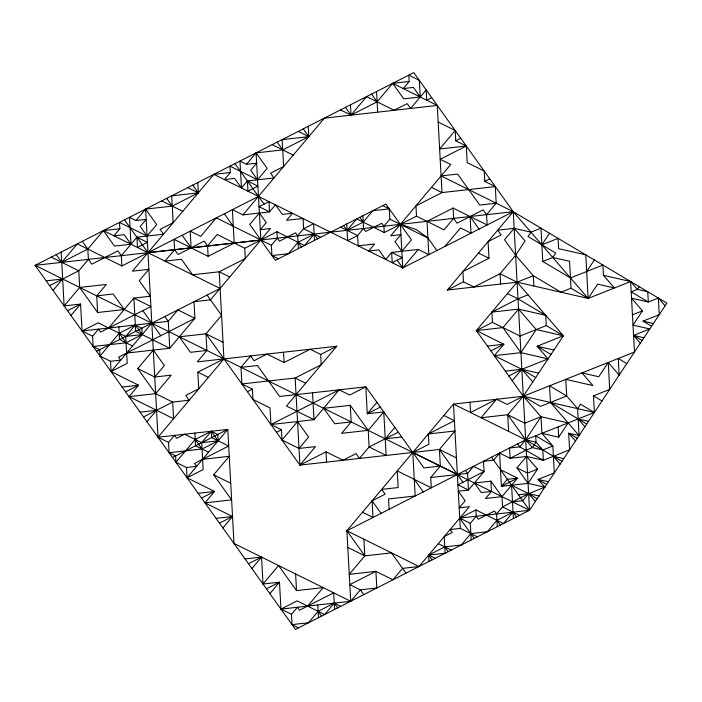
<?xml version="1.0" encoding="UTF-8"?>
<svg xmlns="http://www.w3.org/2000/svg" width="702" height="702" viewBox="0 0 702 702"><rect width="100%" height="100%" fill="white"/><g stroke="black" fill="none" stroke-linecap="round" stroke-linejoin="round"><path stroke-width="1.05" d="M549.526 233.266L541.891 244.796L528.009 236.565L530.94 232.151L514.162 228.325L525.078 240.979L515.628 255.247L500.052 273.736L473.964 287.013L463.46 281.818L447.349 290.031L513.25 211.679L413.776 72.604L35.1 265.347L295.463 629.396L529.519 510.293L666.9 303.132L513.25 211.679L441.102 175.93L437.258 105.432L392.664 83.345L377.106 101.825L351.018 115.102L340.496 109.898M626.816 363.592L618.26 358.494L619.164 375.131L608.239 362.478L609.696 389.399L593.471 395.849L594.375 412.486L523.315 396.235L563.381 335.784L536.231 329.58L520.919 352.667L494.278 355.668L503.887 344.234L476.342 330.589L517.084 282.16L533.301 275.719L561.012 292.207L571.016 288.241L588.162 298.42L630.624 281.537L637.381 289.364L647.753 291.734L648.315 302.018L631.528 298.183L642.462 310.837L633.002 325.114L649.78 328.948L633.564 335.398L640.312 343.217M530.931 232.16L540.961 228.168L542.76 261.451L570.454 277.957L586.697 271.49L594.357 259.951M520.015 336.039L492.462 322.385L476.342 330.589L523.323 396.253L540.996 416.716L541.9 433.353L558.678 437.188L568.146 422.92L540.996 416.716L525.684 439.803L532.432 447.63L542.804 450L552.834 446.007L554.299 472.937L538.083 479.387L544.84 487.206L528.624 493.655L502.527 506.923L496.577 513.987L497.27 526.702M639.189 286.635L637.381 289.364L631.186 291.83L648.315 302.018L658.336 298.034L665.092 305.861M544.84 487.206L528.053 483.371L516.97 467.865L526.588 456.449L537.521 469.103L528.053 483.371L501.412 486.354L499.596 453.08L510.126 458.292L526.588 456.449L543.366 460.275L569.612 449.842L568.699 433.204L579.071 435.573L577.597 408.652M608.239 362.478L598.771 376.737L582.002 372.902L592.918 385.556L565.777 379.352L566.689 395.989L577.614 408.634L580.536 404.22L594.375 412.486L525.658 439.777M542.76 261.451L552.781 257.476L555.738 253.045L541.856 244.814L558.09 238.364L558.643 248.648L585.793 254.852L588.136 298.438L517.084 282.169L563.381 335.784L537.144 346.218L548.069 358.871L521.832 369.305L508.783 375.947M197.771 182.573L198.333 192.848L171.692 195.84L173.157 222.771L160.117 229.405L163.54 234.196L147.069 236.039L119.515 222.402L119.875 228.755L113.943 235.828L124.114 234.679L130.984 244.243L121.323 255.668L121.885 265.953L258.476 196.393L213.873 174.359L132.406 271.165L148.877 269.322L139.259 280.739L150.342 296.244L133.863 298.087L108.696 328.001L100.64 332.09L98.517 329.124L92.576 336.197L93.138 346.481L99.64 349.71L99.991 356.072L110.512 361.284L120.691 360.144L118.577 357.178L194.91 318.331L194.006 301.693L210.468 299.842L260.863 240.058L271.384 245.279L271.937 255.554L278.448 258.784M53.036 290.426L62.654 279.001L46.192 280.853M92.576 336.197L82.055 330.993L80.59 304.08L64.119 305.923L79.677 287.434M56.213 254.598L61.75 262.346L87.829 249.07L103.387 230.589L114.47 246.086L130.984 244.243L136.916 237.171L147.069 236.039L156.695 224.614L145.604 209.117L172.253 206.125L198.333 192.848L192.787 185.109M96.709 295.867L113.171 294.015L124.263 309.512L97.613 312.504L96.709 295.867L106.327 284.442L79.686 287.434L78.773 270.788L88.399 259.371L91.822 264.163L117.901 250.877L121.323 255.668M241.462 187.996L239.961 161.083L246.463 164.303L256.081 152.878L267.164 168.383L257.546 179.8L230.002 166.155L230.353 172.508L224.421 179.572L234.6 178.422L241.462 187.996L247.394 180.932L274.017 177.957L270.595 173.166L283.626 166.523L282.169 139.619L308.792 136.627L308.248 126.36M99.991 356.072L119.217 333.213L135.337 325.008L141.839 328.238L142.181 334.582L126.07 342.795L93.138 346.481M174.623 249.631L174.061 239.347L191.084 247.78L204.133 241.119L207.555 245.911L217.181 234.486L244.744 248.271L245.288 258.538L219.208 271.797L220.112 288.452L151.808 323.166L111.074 371.569L138.619 385.214L129.01 396.639L173.578 418.717L172.674 402.088L155.651 393.655L137.724 368.576L153.282 350.087L126.632 353.08M168.287 321.323L177.896 309.898L194.91 318.331L169.752 348.227L168.287 321.323L82.055 330.993L98.175 322.788L125.719 336.433L142.181 334.582L135.337 325.008L125.719 336.433L127.194 363.364L111.074 371.569L110.512 361.284M345.481 107.362L351.018 115.102L366.584 96.622L394.138 110.258L407.178 103.642L410.609 108.424L426.167 89.935L426.728 100.219L431.712 97.683M137.724 368.576L154.747 377.009L164.365 365.567L153.29 350.079L169.735 348.236L135.679 331.362L133.863 298.087L150.904 306.52L108.696 328.001M409.134 81.493L403.194 88.557L413.373 87.417L420.226 96.999L403.755 98.85L392.664 83.354L409.134 81.493L408.792 75.14L419.313 80.353L420.226 96.999M362.443 512.241L372.964 517.453L372.086 500.824L385.126 494.182L381.704 489.391L398.166 487.539L397.262 470.902L431.291 487.785L430.73 477.5L440.356 466.075L423.885 467.918L365.821 386.837L349.701 395.042L339.18 389.821L314.022 419.691L286.469 406.054L336.793 346.253L197.288 361.881L206.897 350.456L205.993 333.819L221.551 315.33L207.046 295.051M119.875 228.755L103.387 230.589L220.112 288.452L223.947 358.924L158.029 437.214L168.55 442.418L169.112 452.711L175.605 455.931L175.956 462.293L186.478 467.506L196.657 466.365L194.533 463.408L228.685 446.042L211.653 437.6L211.311 431.247L217.813 434.477L218.155 440.821L202.036 449.026L169.112 452.711M206.897 350.456L190.435 352.307L179.343 336.811L205.993 333.819L299.93 465.101L315.488 446.612L299.026 448.464L281.985 440.031L281.432 429.747L270.911 424.534L270.007 407.888L252.974 399.456L252.413 389.171L241.892 383.959L240.988 367.322L250.588 355.932L254.01 360.723L267.05 354.089L284.091 362.522L310.17 349.263L320.691 354.475L336.793 346.253M211.311 431.256L195.191 439.443L175.956 462.293M362.855 215.777L363.548 228.483L357.59 235.547L358.152 245.832L374.614 243.989L368.673 251.053L378.852 249.903L385.705 259.486L391.646 252.422L418.295 249.438L428.825 254.65L427.009 221.367L453.097 208.055L453.659 218.331L444.041 229.817L416.505 216.137L384.24 232.555L383.889 226.202L389.847 219.138L389.285 208.854L382.774 205.633M222.885 527.93L232.502 516.505L204.966 502.86L214.575 491.435L187.03 477.79L186.478 467.506M281.985 440.031L297.543 421.542L308.634 437.039L299.026 448.464M444.936 246.446L460.503 227.957L471.024 233.169L470.121 216.549L453.097 208.055M453.659 218.392L457.081 223.183L470.121 216.549L487.153 224.973L486.591 214.689L496.209 203.22L495.305 186.583L484.775 181.37L484.222 171.077L467.19 162.645L466.277 146.007L455.756 140.795L455.203 130.511L438.171 122.069M251.93 568.523L261.548 557.098L245.077 558.95M240.97 367.357L257.432 365.505L279.615 396.463L365.821 386.837L367.286 413.75L383.748 411.907L368.19 430.396L350.263 405.326L323.613 408.31M298.543 627.834L292.041 624.604L291.479 614.32L280.949 609.108L279.484 582.186L263.022 584.029L278.58 565.531L296.516 590.61L323.166 587.618L307.608 606.116M394.84 427.404L385.222 438.829L401.684 436.986M476.342 330.589L502.983 327.597L518.541 309.108L545.691 315.312L546.253 325.588L563.381 335.784M292.041 624.604L308.511 622.753L318.129 611.328L334.249 603.115L324.631 614.557L297.078 600.894L280.949 609.108L350.728 601.272L346.893 530.773L453.492 404.062L460.31 528.395L477.342 536.837M291.479 614.32L297.42 607.256L299.543 610.213L333.687 592.83L334.6 609.485M440.338 466.119L439.426 449.473L454.966 430.984L428.334 433.976L428.904 444.261L412.802 452.483L415.172 495.972L388.531 498.964L389.083 509.248M363.917 539.215L364.821 555.861L349.263 574.35L375.903 571.358L392.936 579.791L402.553 568.366L419.024 566.532L469.384 506.695L459.205 507.836L465.145 500.772L458.301 491.189L468.48 490.049L484.038 471.568L483.476 461.284L493.655 460.143L499.596 453.08M512.214 380.738L521.823 369.313L538.609 373.139M508.634 431.37L507.713 414.733L523.262 396.27L507.151 404.449L496.63 399.227L481.081 417.734L507.713 414.733L524.736 423.174L540.996 416.716M538.996 496.024L528.624 493.655L522.674 500.71L512.495 501.851M61.75 262.346L77.308 243.866L121.885 265.953M130.984 244.243L129.484 217.322L135.986 220.542L145.612 209.126M70.963 315.496L80.59 304.08L67.541 310.714M234.205 242.918L232.388 209.67L242.91 214.882L324.377 118.164L437.258 105.432M182.125 235.249L191.084 247.78L190.189 231.142L200.711 236.355L216.269 217.874L260.846 239.926L270.472 228.527L260.293 229.668L266.233 222.604L259.389 213.031L249.754 224.447L260.863 239.952L256.081 152.878L282.722 149.895L308.792 136.627L303.264 128.887M271.384 245.279L277.334 238.215L279.449 241.172L287.504 237.074L304.528 245.516L314.154 234.099L320.656 237.32M146.946 421.709L156.555 410.301L172.674 402.088L189.136 400.228L185.714 395.437L198.754 388.794L197.85 372.174L223.956 358.889M317.576 238.891L314.154 234.099L298.034 242.295L288.408 253.712L271.937 255.554M168.55 442.418L174.5 435.354L176.614 438.32L184.679 434.222L201.693 442.664L218.155 440.821L211.311 431.247L201.693 442.664L203.159 469.585L187.03 477.79L227.781 429.405L158.029 437.214L145.604 209.117M340.575 227.115L347.078 230.326L356.695 218.91L384.24 232.555M343.655 225.544L347.078 230.326L363.197 222.13L372.815 210.714L389.285 208.854M455.203 130.511L439.636 148.991L466.277 146.007L440.189 159.293L450.728 164.487L441.119 175.93L457.572 174.078L479.747 205.072L496.209 203.22M204.966 502.86L231.599 499.877L213.68 474.806L229.247 456.326L202.597 459.31M234.977 163.619L258.45 196.437L402.729 267.918L418.295 249.438M376.913 402.334L367.286 413.75L380.326 407.116M269.866 593.602L279.484 582.186L266.444 588.82M491.453 491.426L481.274 492.567L474.42 482.994L490.891 481.151L491.444 491.435L485.503 498.49L501.974 496.647L517.532 478.15L500.508 469.717M471.182 539.97L470.279 523.323L476.228 516.277L475.886 509.915L459.757 518.12L474.271 538.408M516.47 516.935L513.048 512.144L496.928 520.34L487.302 531.765L470.84 533.608L461.214 545.042L444.752 546.884L428.632 555.089L428.975 561.442M513.048 512.153L503.431 523.569L475.886 509.915M260.846 239.926L276.974 231.748L287.504 236.951L295.56 232.836L297.674 235.802L303.624 228.738L303.053 218.462L286.591 220.314L292.532 213.25L282.353 214.4L275.5 204.826L269.559 211.89L259.038 206.678L268.998 201.606L269.559 211.89L242.91 214.882M533.862 286.012L533.301 275.719L515.628 255.247L504.536 239.751L514.136 228.334L497.683 230.177L501.105 234.968L488.065 241.611L488.987 258.248L462.908 271.542L463.46 281.818M492.462 322.385L491.909 312.109L517.979 298.824L528.009 294.831M490.856 350.877L503.887 344.234L487.425 346.095M507.713 414.733L525.64 439.812L346.893 530.773L364.821 555.861L391.47 552.869L405.975 573.157M49.614 285.644L78.773 270.788L51.228 257.134M229.73 277.027L219.208 271.797L192.567 274.78L181.493 259.284L165.023 261.126L174.64 249.71L178.062 254.493L191.111 247.867L208.134 256.309L234.222 243.067M455.756 140.795L460.74 138.259M244.744 248.271L260.863 240.084L275.368 260.345L385.854 204.063L411.451 239.856L401.834 251.29L394.972 241.699L400.921 234.635L390.742 235.775L441.102 175.93L442.014 192.576L415.953 205.861L416.505 216.137M96.56 351.281L151.808 323.166L160.767 335.705M484.775 181.37L489.759 178.834M125.588 391.848L138.619 385.214L122.157 387.065M397.192 260.17L402.729 267.918L513.232 211.697L588.162 298.42L597.63 284.152L614.408 287.987L603.474 275.333L602.913 265.049L586.697 271.49M143.515 416.918L156.555 410.301L140.093 412.127M247.429 391.707L252.413 389.171M172.534 457.502L227.781 429.405L233.994 543.436L350.728 601.272L360.345 589.838L376.807 587.995L375.903 571.358L349.824 584.626L360.345 589.838L363.768 594.629M339.18 389.821L270.911 424.534L314.022 419.691L312.53 392.813M276.448 432.283L281.432 429.747M201.535 498.069L214.575 491.435L198.113 493.287M320.691 354.475L321.226 364.733L295.156 378.009L299.93 465.101L326.009 451.825L343.041 460.24L356.081 453.606L359.503 458.397L369.129 446.981L398.262 432.195M219.463 523.139L232.502 516.505L216.04 518.348M428.334 433.976L454.405 420.7L443.883 415.487M496.63 399.227L470.551 412.513L469.989 402.228M248.508 563.741L261.548 557.098L263.022 584.029M520.015 336.021L546.253 325.588M632.441 314.829L642.462 310.837M651.588 326.228L643.023 321.13L659.248 314.68L658.336 298.034M523.315 396.235L634.468 352.044L630.624 281.537L603.474 275.333M541.9 433.353L552.834 446.007L535.705 435.819L536.056 442.172L532.432 447.63L526.246 450.096L510.126 458.292L509.555 448.008L519.743 446.867L525.649 439.812L453.518 404.08L523.323 396.253L540.435 406.432L566.689 395.989L549.578 385.802L550.456 402.439L579.071 435.573M537.521 469.103L527.5 473.087L516.97 467.865M213.899 174.368L230.353 172.508M246.463 164.303L256.642 163.162L250.693 170.217L257.546 179.8M135.986 220.542L146.165 219.401L140.225 226.465L147.069 236.039M495.305 186.583L442.014 192.576L431.484 187.364M260.863 240.058L147.964 252.676L124.491 219.849M447.349 290.031L517.084 282.186L500.052 273.736L500.614 284.029M491.909 312.109L518.541 309.108L536.231 329.58M154.747 377.009L171.209 375.149L155.651 393.655L129.01 396.639M241.892 383.959L295.156 378.009L305.677 383.222M505.361 371.156L521.823 369.313L535.687 377.553M299.93 465.101L439.426 449.473L456.44 457.915M430.73 477.5L467.567 473.42L473.517 466.365L484.038 471.568L457.958 484.836L468.48 490.049L467.567 473.42L465.452 470.463M518.436 494.787L528.615 493.646M460.31 528.395L450.131 529.536L452.255 532.493L444.19 536.591L445.094 553.237L428.632 555.089L432.055 559.871M552.781 257.476L569.594 261.293L571.016 288.241M643.023 321.13L653.395 323.499M643.936 337.767L633.564 335.398L642.119 340.496M553.922 350.052L537.144 346.218L550.991 354.466M548.069 358.871L520.919 352.667L502.983 327.597M588.53 421.305L578.141 418.927L550.456 402.439M563.759 458.66L553.387 456.291L560.143 464.11M548.455 481.756L538.083 479.387L546.647 484.477M389.847 219.138L427.922 238.013L436.881 250.553M298.289 131.423L308.792 136.627M272.209 144.682L293.243 155.107M478.457 253.045L488.987 258.248M507.458 293.62L517.979 298.824L545.691 315.312M347.069 230.335L357.59 235.547L347.63 240.619L346.735 223.982M187.811 187.645L198.324 192.848M494.278 355.668L521.832 369.313L532.757 381.958M161.723 200.912L182.766 211.328M205.993 333.819L223.017 342.251M537.188 498.753L528.624 493.655L511.591 485.214L491.532 457.186M412.776 452.483L457.344 474.543L462.943 482.3M519.55 515.365L502.527 506.932L501.974 496.647L490.891 481.151M197.85 372.174L208.371 377.378M118.875 326.851L119.568 339.566L132.573 346.007M470.279 523.323L459.757 518.12L529.519 510.293L513.25 211.679L35.1 265.347L529.519 510.293L511.591 485.214L513.39 518.497M438.25 543.655L451.254 550.105M428.632 555.089L435.135 558.309M208.538 452.246L195.533 445.796L194.849 433.081M346.893 530.773L419.015 566.514M213.68 474.806L230.704 483.239M347.797 547.42L364.821 555.861M340.76 606.352L334.257 603.132L337.68 607.914M593.471 395.849L602.035 400.947M586.723 424.026L578.141 418.927L584.915 426.755M577.263 438.294L568.699 433.204L575.456 441.023M561.951 461.389L525.684 439.803L536.056 442.172L542.813 449.991L543.366 460.275L519.734 446.867L517.62 443.901M427.922 238.013L416.365 229.554L400.377 224.359L402.729 267.918M528.624 493.655L535.38 501.474M258.468 196.402L264.022 204.142M486.6 214.654L483.169 209.863L470.129 216.506L479.089 229.071M371.56 94.086L377.106 101.825L377.667 112.109M383.906 226.202L381.783 223.245L365.654 231.449L363.539 228.492M359.775 217.339L363.197 222.13M277.185 142.155L282.73 149.895M496.577 513.987L494.462 511.021L478.343 519.226L476.228 516.277M496.928 520.34L500.351 525.131M298.034 242.295L301.456 247.086M439.426 449.473L457.388 474.561M224.324 213.768L233.292 226.298M414.259 479.343L423.236 491.883M444.752 546.884L448.174 551.675M323.64 408.266L334.722 423.754L351.193 421.911L341.576 433.336L368.217 430.344L369.129 446.981L386.153 455.422L383.748 411.907M166.707 198.376L172.253 206.125M164.856 316.541L168.287 321.332M142.839 310.626L151.808 323.166M82.292 241.321L87.829 249.07L88.391 259.345M126.07 342.795L119.217 333.213M317.787 604.975L318.129 611.328L321.551 616.119M202.036 449.026L195.191 439.443M79.677 287.434L97.613 312.504M372.086 500.824L381.028 513.346M558.116 426.904L558.678 437.188M376.544 91.558L377.106 101.825M350.465 104.835L351.026 115.11M350.263 405.326L351.167 421.963M326.009 451.825L326.57 462.109M314.154 234.099L314.496 240.453M318.129 611.328L318.471 617.69M297.692 235.942L298.376 248.648M276.974 231.748L277.325 238.101M283.529 352.246L284.091 362.522M295.612 573.973L296.516 590.61M207.581 246.033L208.134 256.309M61.188 252.062L64.119 305.914M507.353 479.299L501.412 486.354L517.532 478.15L507.353 479.299M142.471 244.919L137.487 247.455L136.916 237.171L147.411 242.401L142.471 244.919M252.904 188.689L247.964 191.207L247.394 180.932L257.888 186.153L252.904 188.689M313.575 223.666L303.624 228.738L314.136 233.95L313.575 223.666M402.167 257.634L392.207 262.706L391.646 252.422L402.167 257.634"/></g></svg>
